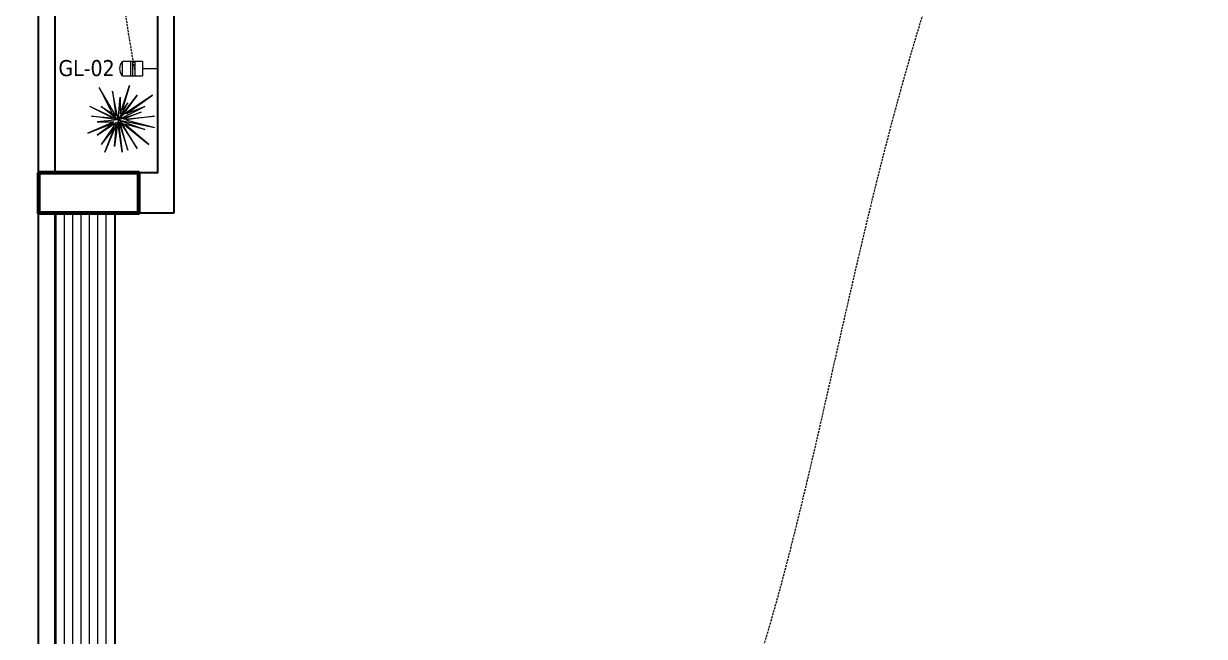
# Model space of a CAD drawing. Header units: inches. Extents: x 109699 to 44449955, y -10987 to 15824140.
# Drawn here: x 200815.2 to 201168, y -4104 to -3920.7 of the extents above; entities that cross this region are included whole.
import ezdxf

# ---------------------------------------------------------------- set-up
doc = ezdxf.new("R2010")
doc.units = ezdxf.units.IN
doc.header["$LTSCALE"] = 5
doc.header["$MEASUREMENT"] = 0
doc.linetypes.add('DASHED2', pattern=[0.375, 0.25, -0.125])
doc.layers.get('0').update_dxf_attribs({"color": 123})
for name, color, linetype, lineweight in [('cloumn', 253, 'Continuous', 60), ('E-BK', 1, 'Continuous', 15), ('E-Con-Point', 5, 'DASHED2', 13), ('FIX', 8, 'Continuous', 15), ('H', 252, 'Continuous', 9), ('Plant', 94, 'Continuous', 0), ('Text', 7, 'Continuous', 0), ('WALL-1', 8, 'Continuous', 9)]:
    doc.layers.add(name, color=color, linetype=linetype, lineweight=lineweight)
doc.styles.add('MtXpl_Tahoma', font='tahoma.ttf')

# ---------------------------------------------------------------- blocks, each defined once
blk = doc.blocks.new('TREEN')
at = {"color": 250, "linetype": 'ByBlock'}
for p, q in [((-8, 75), (-55, 527)), ((0, 0), (111, 527)), ((-87, 121), (-361, 499)), ((0, 0), (-194, 388)), ((0, 0), (139, 388)), ((35, 43), (361, 444)), ((0, 0), (-361, 277)), ((0, 0), (-111, 333)), ((31, 21), (416, 277)), ((-83, 28), (-499, 166)), ((0, 0), (-416, -83)), ((0, 0), (-333, 28)), ((0, 0), (-250, 139)), ((0, 0), (-194, -416)), ((0, 0), (-194, -250)), ((0, 0), (-55, -388)), ((0, 0), (444, 139)), ((0, 0), (471, 55)), ((0, 0), (28, -305)), ((-60, -35), (-471, -277)), ((27, -4), (388, -55)), ((28, -63), (194, -444)), ((34, -24), (361, -250)), ((50, -68), (222, -305)), ((63, -26), (471, -194))]:
    blk.add_line(p, q, dxfattribs=at)
at = {"color": 0, "linetype": 'ByBlock'}
for p, q in [((-55, 527), (0, 111)), ((0, 111), (111, 527)), ((-361, 499), (-65, 55)), ((-194, 388), (-87, 121)), ((361, 444), (61, 98)), ((139, 388), (61, 98)), ((-361, 277), (-65, 55)), ((-111, 333), (-8, 75)), ((416, 277), (35, 43)), ((-499, 166), (-139, 55)), ((-333, 28), (-83, 28)), ((-250, 139), (-139, 55)), ((-65, 55), (-28, 28)), ((-65, 55), (-28, 28)), ((471, 55), (27, -4)), ((444, 139), (31, 21)), ((-471, -277), (-93, -88)), ((-416, -83), (-60, -35)), ((-28, -83), (-194, -416)), ((-194, -250), (-93, -88)), ((-93, -88), (-60, -35)), ((-93, -88), (-60, -35)), ((-55, -388), (-28, -83)), ((28, -305), (28, -63)), ((222, -305), (34, -24)), ((194, -444), (50, -68)), ((388, -55), (63, -26)), ((471, -194), (111, -55)), ((111, -55), (361, -250))]:
    blk.add_line(p, q, dxfattribs=at)
blk = doc.blocks.new('bs')
at = {"layer": 'E-BK'}
for p, q in [((-793.61, 1425.53), (-793.61, 1433.5)), ((-787.85, 1433.5), (-793.61, 1433.5)), ((-787.85, 1433.5), (-787.85, 1425.53)), ((-793.61, 1425.53), (-787.85, 1425.53)), ((-790.73, 1425.53), (-790.73, 1419.63))]:
    blk.add_line(p, q, dxfattribs=at)
at = {"layer": 'E-BK', "color": 5}
for p, q in [((-793.61, 1430.36), (-787.85, 1430.36)), ((-793.61, 1429.52), (-787.85, 1429.52)), ((-793.61, 1428.67), (-787.85, 1428.67))]:
    blk.add_line(p, q, dxfattribs=at)
at = {"layer": 'E-BK'}
blk.add_arc((-790.73, 1430.22), 4.36, 48.7267, 131.2733, dxfattribs=at)

msp = doc.modelspace()

# ---------------------------------------------------------------- hatches: boundary and pattern name
at = {"layer": 'FIX'}
h = msp.add_hatch(dxfattribs=at)
h.set_pattern_fill('ANSI31', color=256, scale=20, angle=225)
h.set_pattern_definition([(270, (177432.4376, 2534441.854), (2.5, -1e-15), [])])
h.paths.add_polyline_path([(200842.69, -3977.36), (200824.69, -3977.36), (200824.69, -4161.14), (200831.69, -4161.14), (200831.69, -4185.14), (200824.69, -4185.14), (200824.69, -4195.36), (200842.69, -4195.36)])

# ---------------------------------------------------------------- linework, layer by layer
at = {"layer": 'cloumn', "elevation": -0.21}
msp.add_lwpolyline([(200819.69, -3965.36), (200819.69, -3977.36), (200849.69, -3977.36), (200849.69, -3965.36)], close=True, dxfattribs=at)
at = {"layer": 'E-Con-Point', "ltscale": 0.5}
for points in [[(201007.86, -3660.15, 0.09), (201167.38, -3656.5), (201446.52, -3799.7), (201449, -3963.63), (201449.09, -4179.26, 0.18)], [(201007.86, -3660.15, 0.09), (201458.88, -3862.5), (201513.07, -3889.86, 0.16), (201513.07, -3943.43, 0.16), (201513.71, -3999.21, 0.16)], [(200840.07, -4207.16, 0.17), (200866.16, -4213.98), (200886.94, -4205.44, -0.01), (200940.22, -4205.4, -0.01), (201079.88, -3931.5), (201113.88, -3686.5), (201010.7, -3664.15, -0.22)], [(200848.43, -3934.44, 0.19), (200849.83, -3877.44, -0.01), (200917.54, -3884.77), (200970.04, -3891.3), (201011.81, -3880.3), (201022.95, -3750.29), (201005.44, -3663.25, 0.09)], [(201010.7, -3663.25, 0.09), (201227.38, -3722), (201357.38, -4008), (201431.16, -4102.14, -0.03), (201464.22, -4068.25, -0.03), (201499.64, -4102.14, -0.03), (201464.22, -4136.67, -0.03)]]:
    msp.add_spline(points, degree=3, dxfattribs=at)
at = {"layer": 'H'}
for p, q in [((200855.23, -3965.39, -0.02), (200855.23, -3851.06, 0.08)), ((200849.69, -3965.39, -0.17), (200855.23, -3965.39, -0.17)), ((200842.69, -4195.36, -0.01), (200842.69, -3977.36, -0.11))]:
    msp.add_line(p, q, dxfattribs=at)
at = {"layer": 'WALL-1', "lineweight": 30}
for p, q in [((200860.23, -3977.36, -0.02), (200860.23, -3851.06, 0.08)), ((200824.69, -3965.36, -0.11), (200824.69, -3890.06, -0.11)), ((200819.69, -3965.36, -0.11), (200819.69, -3895.06, -0.11)), ((200819.69, -4236.36, -0.11), (200819.69, -3977.36, -0.11)), ((200824.69, -4161.14, -0.11), (200824.69, -3977.36, -0.11)), ((200849.69, -3977.36, -0.21), (200860.23, -3977.36, -0.21))]:
    msp.add_line(p, q, dxfattribs=at)
at = {"layer": 'WALL-1', "lineweight": 30, "elevation": 0.01}
msp.add_lwpolyline([(200815.23, -3851.06), (200855.23, -3851.06), (200855.23, -3965.39), (200824.69, -3965.39), (200824.69, -3890.06), (200815.23, -3890.06), (200815.23, -3851.06)], dxfattribs=at)

# ---------------------------------------------------------------- block references
at = {"layer": 'E-BK', "color": 5, "xscale": -0.7528878284414805, "yscale": 0.7528878284501843, "zscale": 0.7528878284442684, "rotation": 89.99917204822574}
msp.add_blockref('bs', (201924.05, -4529.55, 0.19), dxfattribs=at)
at = {"layer": 'Plant', "xscale": 0.02049739999347366, "yscale": 0.02049739999347366, "zscale": 0.02049739999347366, "rotation": 270}
msp.add_blockref('TREEN', (200843.51, -3949.52, -0.01), dxfattribs=at)

# ---------------------------------------------------------------- texts
at = {"layer": 'Text', "style": 'MtXpl_Tahoma'}
msp.add_text('GL-02', height=4.8, dxfattribs=at).set_placement((200825.63, -3936.44, 0.3))

doc.saveas('drawing.dxf')
